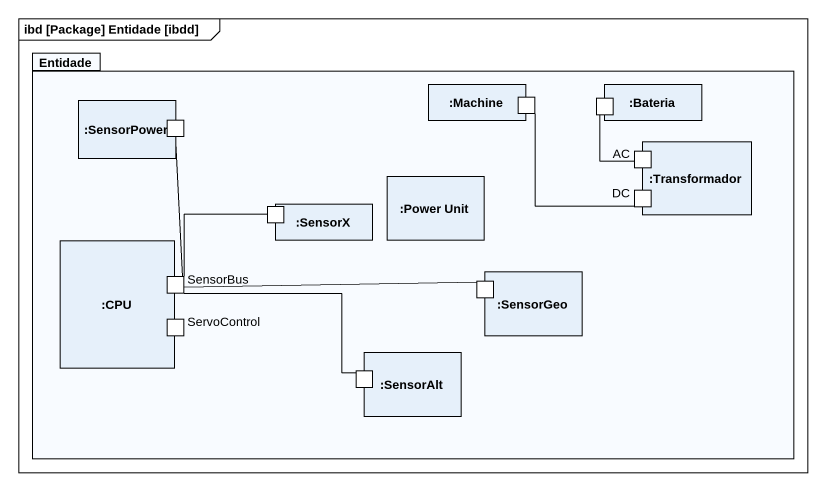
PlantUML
@startuml
mainframe ibd [Package] Entidade [ibdd]
package Entidade {
  rectangle ":SensorPower" as SensorPower {
    port " " as port3
  }
  rectangle ":Machine" as Machine {
    port " " as port1
  }
  rectangle ":Bateria" as Bateria {
    port " " as port2
  }
  rectangle ":Transformador" as Transformador {
    port AC
    port DC
  }
  rectangle ":SensorX" as SensorX {
    port " " as port4
  }
  rectangle ":Power Unit" as Power_Unit
  rectangle ":CPU" as CPU {
    port SensorBus
    port ServoControl
  }
  rectangle ":SensorGeo" as SensorGeo {
    port " " as port5
  }
  rectangle ":SensorAlt" as SensorAlt {
    port " " as port6
  }
}
port2 -- AC
DC -up- port1
SensorBus -up- port3
SensorBus -up- port4
SensorBus -right- port5
SensorBus -right- port6
@enduml
